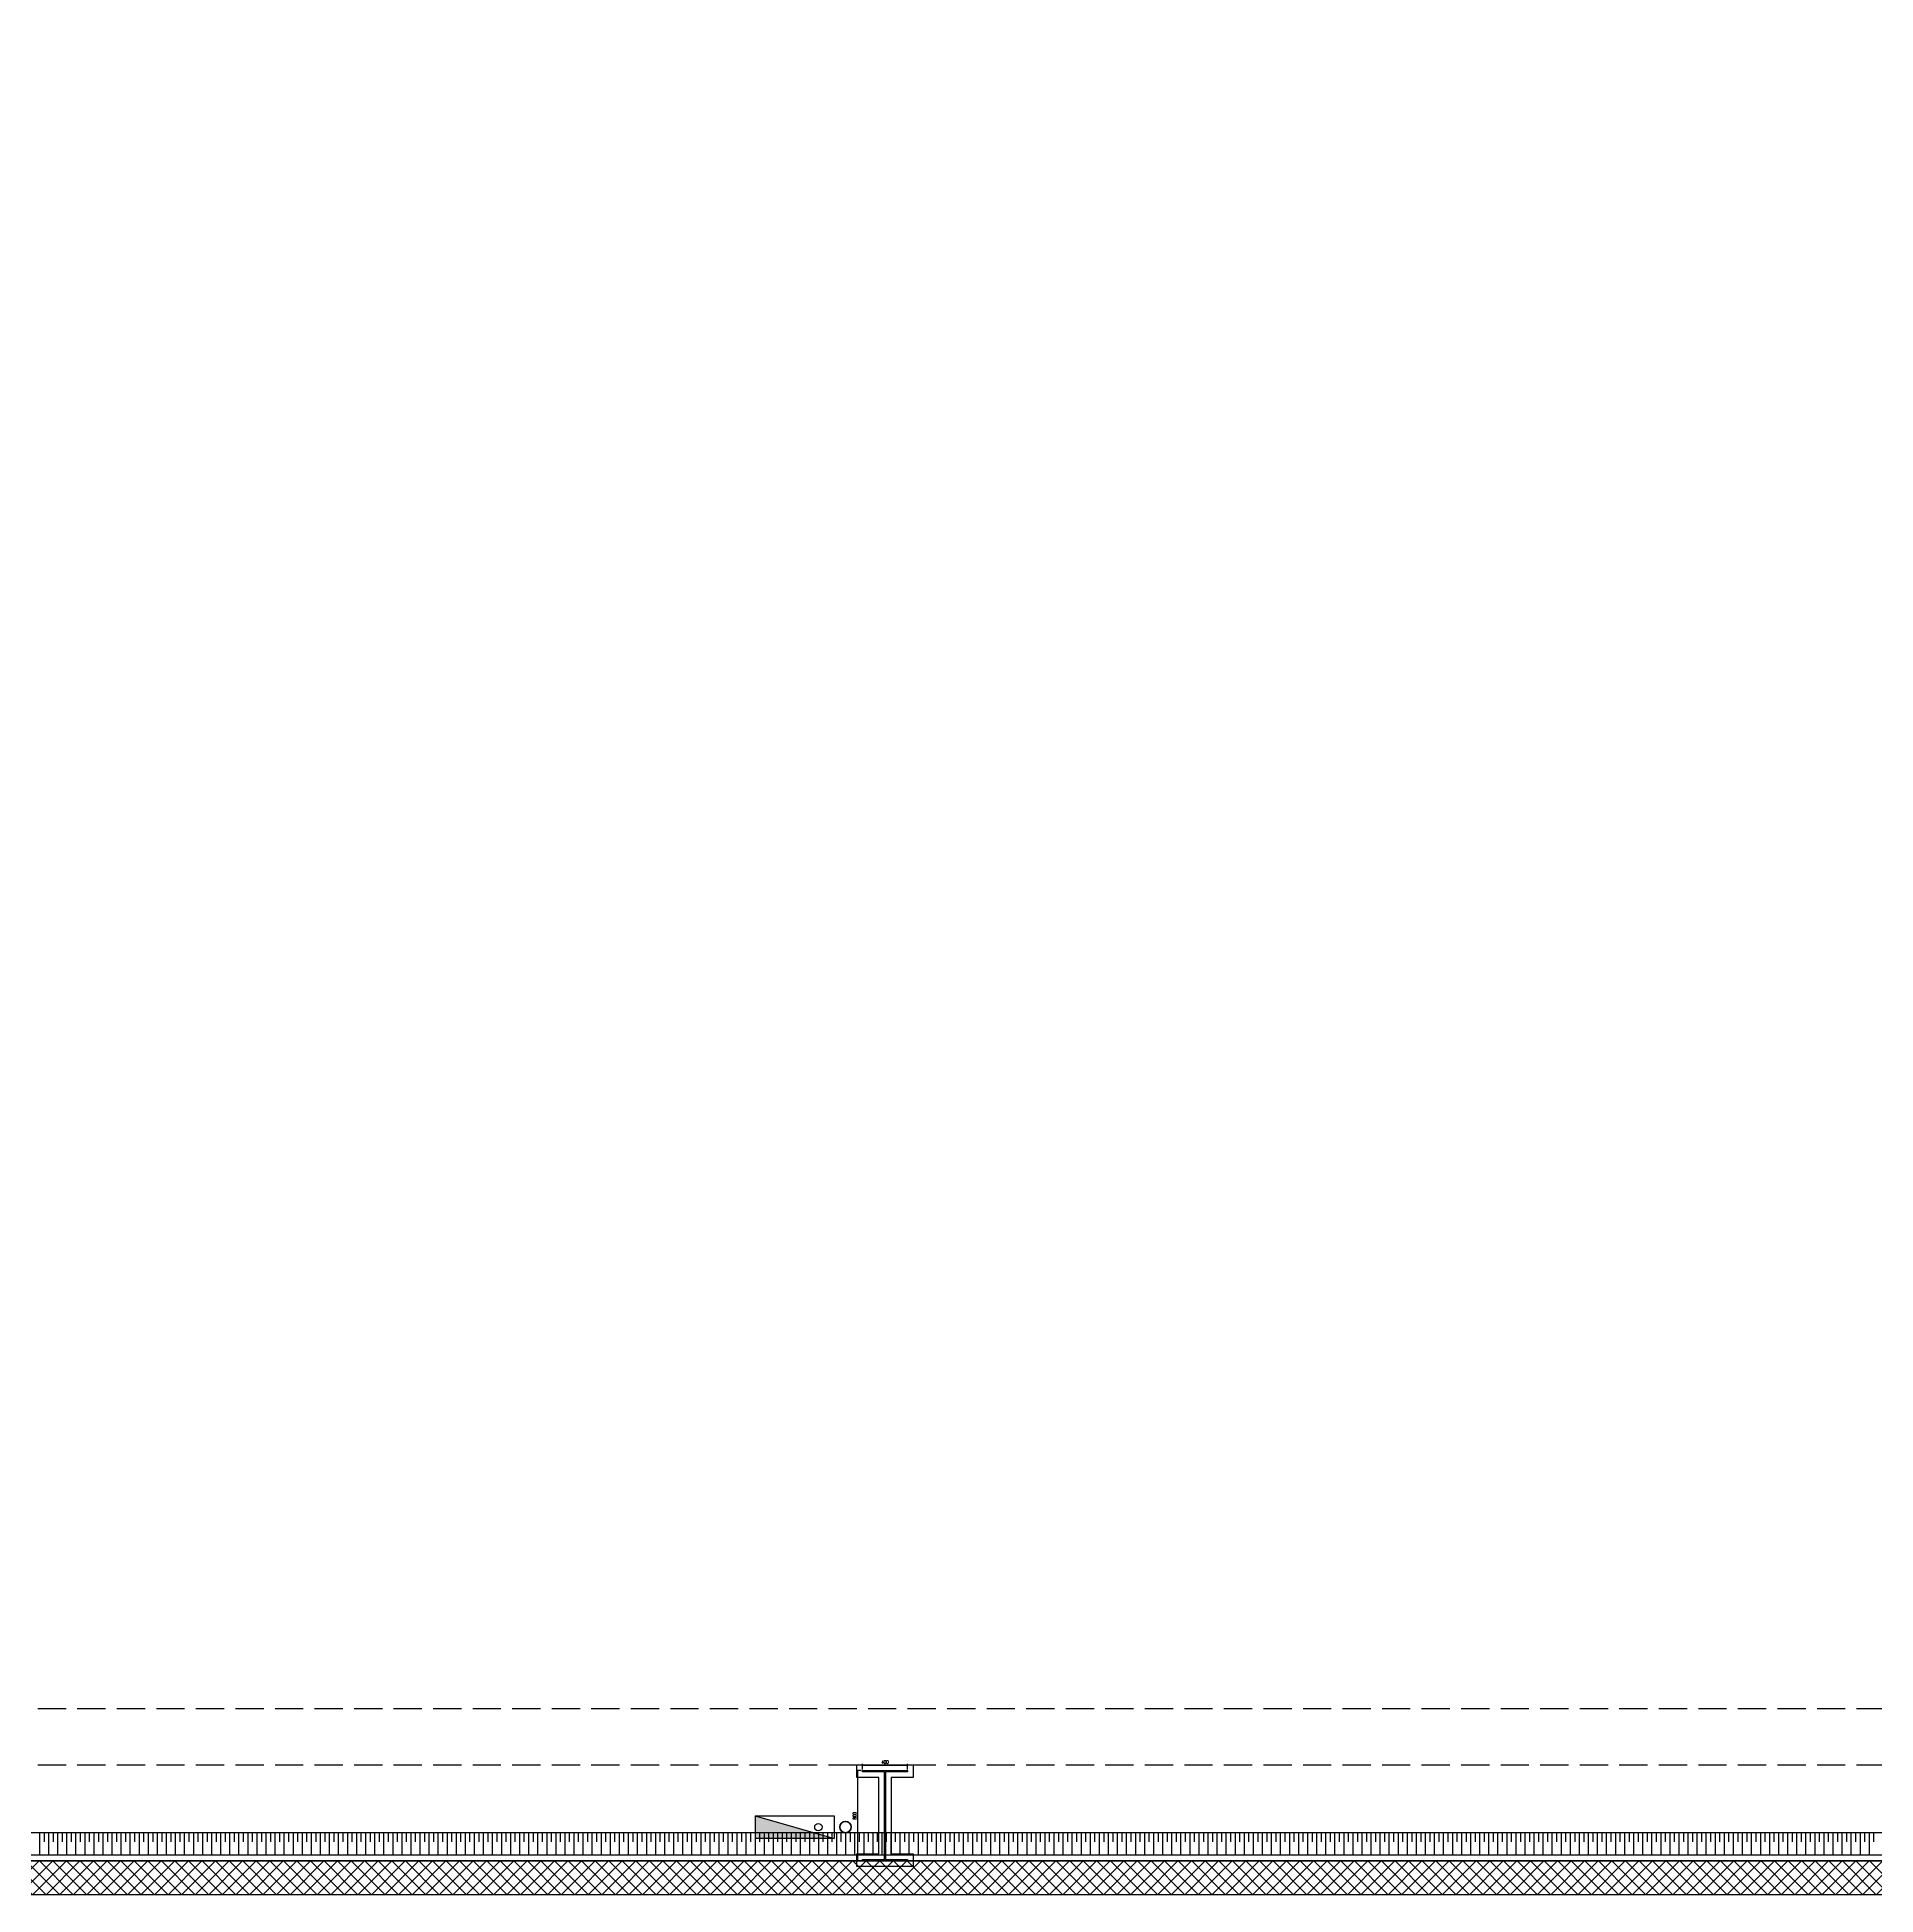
# Model space of a CAD drawing. Extents: x -474411 to 577939, y 0 to 1014176.
# Drawn here: x -302360 to -286083, y 548220 to 564670 of the extents above; entities that cross this region are included whole.
import ezdxf

# ---------------------------------------------------------------- set-up
doc = ezdxf.new("R2010")
doc.units = 0
doc.header["$LTSCALE"] = 1000
doc.header["$MEASUREMENT"] = 0
doc.linetypes.add('DASH', pattern=[0.35, 0.25, -0.1])
doc.layers.get('Defpoints').update_dxf_attribs({"color": 210})
for name, color, linetype in [('A-AXIS-DP', 126, 'Continuous'), ('A-HATCH-2', 251, 'Continuous'), ('A-LIN-V', 9, 'Continuous'), ('A-WINDOW', 140, 'Continuous'), ('AS-COLN', 6, 'Continuous'), ('AS-WALL', 40, 'Continuous'), ('AS-结构边线层', 200, 'Continuous'), ('DIM_SYMB', 3, 'Continuous'), ('PUB_HATCH', 8, 'Continuous'), ('SB_ZF消火栓', 10, 'Continuous')]:
    doc.layers.add(name, color=color, linetype=linetype)
doc.layers.add('LG-ZF消防', color=1, linetype='Continuous', lineweight=60)
doc.styles.add('_TCH_DIM_T3', font='SIMPLEX', dxfattribs={"width": 0.705882, "bigfont": 'GBCBIG'})
doc.dimstyles.new('_TCH_ARCH&&10', dxfattribs={"dimtxt": 29.75, "dimasz": 10, "dimexe": 10, "dimexo": 10, "dimgap": 12.625, "dimtad": 1, "dimdec": 0, "dimzin": 0, "dimdsep": 46, "dimtxsty": '_TCH_DIM_T3', "dimblk": 'ARCHTICK', "dimcen": 0.09, "dimclrt": 7, "dimazin": 2, "dimtfac": 1, "dimtdec": 0, "dimtix": 1, "dimtmove": 2, "dimatfit": 3, "dimfxl": 0, "dimtolj": 1, "dimtzin": 0, "dimarcsym": 0})

# ---------------------------------------------------------------- blocks, each defined once
blk = doc.blocks.new('43243')
at = {"layer": 'AS-结构边线层', "color": 8}
blk.add_lwpolyline([(-295987, 621120), (-313454, 567286), (-313454, 548520), (-281454, 548520), (-281454, 549070), (-279354, 549070), (-279354, 548520), (-277514, 548520), (-277514, 548350), (-263994, 548350), (-263994, 548520), (-254454, 548520), (-254454, 549070), (-252354, 549070)], dxfattribs=at)
blk = doc.blocks.new('4324324')
at = {"layer": 'A-HATCH-2', "linetype": 'DASH'}
for p, q in [((-312854, 549870), (-138054, 549870)), ((-312854, 549370), (-138054, 549370))]:
    blk.add_line(p, q, dxfattribs=at)
blk = doc.blocks.new('_ArchTick')
at = {"color": 0, "linetype": 'ByBlock', "const_width": 0.4}
blk.add_lwpolyline([(-0.5, -0.5), (0.5, 0.5)], dxfattribs=at)
blk = doc.blocks.new('*D1321')
at = {"layer": 'A-AXIS-DP', "color": 0, "lineweight": -2}
for p, q in [((-295054, 549330), (-295054, 549379)), ((-295054, 549369), (-294654, 549369)), ((-294654, 549330), (-294654, 549379))]:
    blk.add_line(p, q, dxfattribs=at)
at = {"layer": 'Defpoints', "color": 0}
for p in [(-295054, 549320), (-294654, 549369), (-294654, 549320)]:
    blk.add_point(p, dxfattribs=at)
at = {"layer": 'A-AXIS-DP', "color": 0, "lineweight": -2, "xscale": 10, "yscale": 10, "zscale": 10, "rotation": 180}
blk.add_blockref('_ArchTick', (-295054, 549369), dxfattribs=at)
at = {"layer": 'A-AXIS-DP', "color": 0, "lineweight": -2, "xscale": 10, "yscale": 10, "zscale": 10}
blk.add_blockref('_ArchTick', (-294654, 549369), dxfattribs=at)
at = {"layer": 'A-AXIS-DP', "color": 7, "insert": (-294854, 549396), "char_height": 29.8, "attachment_point": 5, "style": '_TCH_DIM_T3'}
blk.add_mtext('\\A1;400', dxfattribs=at)
blk = doc.blocks.new('*D1322')
at = {"layer": 'A-AXIS-DP', "color": 0, "lineweight": -2}
for p, q in [((-295064, 549320), (-295105, 549320)), ((-295095, 548520), (-295095, 549320)), ((-295064, 548520), (-295105, 548520))]:
    blk.add_line(p, q, dxfattribs=at)
at = {"layer": 'Defpoints', "color": 0}
for p in [(-295095, 549320), (-295054, 549320), (-295054, 548520)]:
    blk.add_point(p, dxfattribs=at)
at = {"layer": 'A-AXIS-DP', "color": 0, "lineweight": -2, "xscale": 10, "yscale": 10, "zscale": 10}
for p, rotation in [((-295095, 549320), 90), ((-295095, 548520), 270)]:
    blk.add_blockref('_ArchTick', p, dxfattribs=dict(at, rotation=rotation))
at = {"layer": 'A-AXIS-DP', "color": 7, "insert": (-295123, 548920), "char_height": 29.8, "attachment_point": 5, "rotation": 90, "style": '_TCH_DIM_T3'}
blk.add_mtext('\\A1;800', dxfattribs=at)
blk = doc.blocks.new('34242343243')
at = {"color": 8}
for p, q in [((-302339, 548770), (-302339, 548570)), ((-302299, 548770), (-302299, 548690)), ((-302259, 548770), (-302259, 548570)), ((-302219, 548770), (-302219, 548690)), ((-302179, 548770), (-302179, 548570)), ((-302139, 548770), (-302139, 548690)), ((-302099, 548770), (-302099, 548570)), ((-302059, 548770), (-302059, 548690)), ((-302019, 548770), (-302019, 548570)), ((-301979, 548770), (-301979, 548690)), ((-301939, 548770), (-301939, 548570)), ((-301898, 548770), (-301898, 548690)), ((-301858, 548770), (-301858, 548570)), ((-301818, 548770), (-301818, 548690)), ((-301778, 548770), (-301778, 548570)), ((-301738, 548770), (-301738, 548690)), ((-301698, 548770), (-301698, 548570)), ((-301658, 548770), (-301658, 548690)), ((-301618, 548770), (-301618, 548570)), ((-301578, 548770), (-301578, 548690)), ((-301538, 548770), (-301538, 548570)), ((-301498, 548770), (-301498, 548690)), ((-301458, 548770), (-301458, 548570)), ((-301417, 548770), (-301417, 548690)), ((-301377, 548770), (-301377, 548570)), ((-301337, 548770), (-301337, 548690)), ((-301297, 548770), (-301297, 548570)), ((-301257, 548770), (-301257, 548690)), ((-301217, 548770), (-301217, 548570)), ((-301177, 548770), (-301177, 548690)), ((-301137, 548770), (-301137, 548570)), ((-301097, 548770), (-301097, 548690)), ((-301057, 548770), (-301057, 548570)), ((-301017, 548770), (-301017, 548690)), ((-300976, 548770), (-300976, 548570)), ((-300936, 548770), (-300936, 548690)), ((-300896, 548770), (-300896, 548570)), ((-300856, 548770), (-300856, 548690)), ((-300816, 548770), (-300816, 548570)), ((-300776, 548770), (-300776, 548690)), ((-300736, 548770), (-300736, 548570)), ((-300696, 548770), (-300696, 548690)), ((-300656, 548770), (-300656, 548570)), ((-300616, 548770), (-300616, 548690)), ((-300576, 548770), (-300576, 548570)), ((-300535, 548770), (-300535, 548690)), ((-300495, 548770), (-300495, 548570)), ((-300455, 548770), (-300455, 548690)), ((-300415, 548770), (-300415, 548570)), ((-300375, 548770), (-300375, 548690)), ((-300335, 548770), (-300335, 548570)), ((-300295, 548770), (-300295, 548690)), ((-300255, 548770), (-300255, 548570)), ((-300215, 548770), (-300215, 548690)), ((-300175, 548770), (-300175, 548570)), ((-300135, 548770), (-300135, 548690)), ((-300094, 548770), (-300094, 548570)), ((-300054, 548770), (-300054, 548690)), ((-300014, 548770), (-300014, 548570)), ((-299974, 548770), (-299974, 548690)), ((-299934, 548770), (-299934, 548570)), ((-299894, 548770), (-299894, 548690)), ((-299854, 548770), (-299854, 548570)), ((-299814, 548770), (-299814, 548690)), ((-299774, 548770), (-299774, 548570)), ((-299734, 548770), (-299734, 548690)), ((-299694, 548770), (-299694, 548570)), ((-299653, 548770), (-299653, 548690)), ((-299613, 548770), (-299613, 548570)), ((-299573, 548770), (-299573, 548690)), ((-299533, 548770), (-299533, 548570)), ((-299493, 548770), (-299493, 548690)), ((-299453, 548770), (-299453, 548570)), ((-299413, 548770), (-299413, 548690)), ((-299373, 548770), (-299373, 548570)), ((-299333, 548770), (-299333, 548690)), ((-299293, 548770), (-299293, 548570)), ((-299253, 548770), (-299253, 548690)), ((-299212, 548770), (-299212, 548570)), ((-299172, 548770), (-299172, 548690)), ((-299132, 548770), (-299132, 548570)), ((-299092, 548770), (-299092, 548690)), ((-299052, 548770), (-299052, 548570)), ((-299012, 548770), (-299012, 548690)), ((-298972, 548770), (-298972, 548570)), ((-298932, 548770), (-298932, 548690)), ((-298892, 548770), (-298892, 548570)), ((-298852, 548770), (-298852, 548690)), ((-298812, 548770), (-298812, 548570)), ((-298772, 548770), (-298772, 548690)), ((-298731, 548770), (-298731, 548570)), ((-298691, 548770), (-298691, 548690)), ((-298651, 548770), (-298651, 548570)), ((-298611, 548770), (-298611, 548690)), ((-298571, 548770), (-298571, 548570)), ((-298531, 548770), (-298531, 548690)), ((-298491, 548770), (-298491, 548570)), ((-298451, 548770), (-298451, 548690)), ((-298411, 548770), (-298411, 548570)), ((-298371, 548770), (-298371, 548690)), ((-298331, 548770), (-298331, 548570)), ((-298290, 548770), (-298290, 548690)), ((-298250, 548770), (-298250, 548570)), ((-298210, 548770), (-298210, 548690)), ((-298170, 548770), (-298170, 548570)), ((-298130, 548770), (-298130, 548690)), ((-298090, 548770), (-298090, 548570)), ((-298050, 548770), (-298050, 548690)), ((-298010, 548770), (-298010, 548570)), ((-297970, 548770), (-297970, 548690)), ((-297930, 548770), (-297930, 548570)), ((-297890, 548770), (-297890, 548690)), ((-297849, 548770), (-297849, 548570)), ((-297809, 548770), (-297809, 548690)), ((-297769, 548770), (-297769, 548570)), ((-297729, 548770), (-297729, 548690)), ((-297689, 548770), (-297689, 548570)), ((-297649, 548770), (-297649, 548690)), ((-297609, 548770), (-297609, 548570)), ((-297569, 548770), (-297569, 548690)), ((-297529, 548770), (-297529, 548570)), ((-297489, 548770), (-297489, 548690)), ((-297449, 548770), (-297449, 548570)), ((-297408, 548770), (-297408, 548690)), ((-297368, 548770), (-297368, 548570)), ((-297328, 548770), (-297328, 548690)), ((-297288, 548770), (-297288, 548570)), ((-297248, 548770), (-297248, 548690)), ((-297208, 548770), (-297208, 548570)), ((-297168, 548770), (-297168, 548690)), ((-297128, 548770), (-297128, 548570)), ((-297088, 548770), (-297088, 548690)), ((-297048, 548770), (-297048, 548570)), ((-297008, 548770), (-297008, 548690)), ((-296967, 548770), (-296967, 548570)), ((-296927, 548770), (-296927, 548690)), ((-296887, 548770), (-296887, 548570)), ((-296847, 548770), (-296847, 548690)), ((-296807, 548770), (-296807, 548570)), ((-296767, 548770), (-296767, 548690)), ((-296727, 548770), (-296727, 548570)), ((-296687, 548770), (-296687, 548690)), ((-296647, 548770), (-296647, 548570)), ((-296607, 548770), (-296607, 548690)), ((-296567, 548770), (-296567, 548570)), ((-296526, 548770), (-296526, 548690)), ((-296486, 548770), (-296486, 548570)), ((-296446, 548770), (-296446, 548690)), ((-296406, 548770), (-296406, 548570)), ((-296366, 548770), (-296366, 548690)), ((-296326, 548770), (-296326, 548570)), ((-296286, 548770), (-296286, 548690)), ((-296246, 548770), (-296246, 548570)), ((-296206, 548770), (-296206, 548690)), ((-296166, 548770), (-296166, 548570)), ((-296126, 548770), (-296126, 548690)), ((-296086, 548770), (-296086, 548570)), ((-296045, 548770), (-296045, 548690)), ((-296005, 548770), (-296005, 548570)), ((-295965, 548770), (-295965, 548690)), ((-295925, 548770), (-295925, 548570)), ((-295885, 548770), (-295885, 548690)), ((-295845, 548770), (-295845, 548570)), ((-295805, 548770), (-295805, 548690)), ((-295765, 548770), (-295765, 548570)), ((-295725, 548770), (-295725, 548690)), ((-295685, 548770), (-295685, 548570)), ((-295645, 548770), (-295645, 548690)), ((-295604, 548770), (-295604, 548570)), ((-295564, 548770), (-295564, 548690)), ((-295524, 548770), (-295524, 548570)), ((-295484, 548770), (-295484, 548690)), ((-295444, 548770), (-295444, 548570)), ((-295404, 548770), (-295404, 548690)), ((-295364, 548770), (-295364, 548570)), ((-295324, 548770), (-295324, 548690)), ((-295284, 548770), (-295284, 548570)), ((-295244, 548770), (-295244, 548690)), ((-295204, 548770), (-295204, 548570)), ((-295163, 548770), (-295163, 548690)), ((-295123, 548770), (-295123, 548570)), ((-295083, 548770), (-295083, 548690)), ((-295043, 548770), (-295043, 548570)), ((-295003, 548770), (-295003, 548690)), ((-294963, 548770), (-294963, 548570)), ((-294923, 548770), (-294923, 548690)), ((-294883, 548770), (-294883, 548570)), ((-294843, 548770), (-294843, 548690)), ((-294803, 548770), (-294803, 548570)), ((-294763, 548770), (-294763, 548690)), ((-294722, 548770), (-294722, 548570)), ((-294682, 548770), (-294682, 548690)), ((-294642, 548770), (-294642, 548570)), ((-294602, 548770), (-294602, 548690)), ((-294562, 548770), (-294562, 548570)), ((-294522, 548770), (-294522, 548690)), ((-294482, 548770), (-294482, 548570)), ((-294442, 548770), (-294442, 548690)), ((-294402, 548770), (-294402, 548570)), ((-294362, 548770), (-294362, 548690)), ((-294322, 548770), (-294322, 548570)), ((-294281, 548770), (-294281, 548690)), ((-294241, 548770), (-294241, 548570)), ((-294201, 548770), (-294201, 548690)), ((-294161, 548770), (-294161, 548570)), ((-294121, 548770), (-294121, 548690)), ((-294081, 548770), (-294081, 548570)), ((-294041, 548770), (-294041, 548690)), ((-294001, 548770), (-294001, 548570)), ((-293961, 548770), (-293961, 548690)), ((-293921, 548770), (-293921, 548570)), ((-293881, 548770), (-293881, 548690)), ((-293841, 548770), (-293841, 548570)), ((-293800, 548770), (-293800, 548690)), ((-293760, 548770), (-293760, 548570)), ((-293720, 548770), (-293720, 548690)), ((-293680, 548770), (-293680, 548570)), ((-293640, 548770), (-293640, 548690)), ((-293600, 548770), (-293600, 548570)), ((-293560, 548770), (-293560, 548690)), ((-293520, 548770), (-293520, 548570)), ((-293480, 548770), (-293480, 548690)), ((-293440, 548770), (-293440, 548570)), ((-293400, 548770), (-293400, 548690)), ((-293359, 548770), (-293359, 548570)), ((-293319, 548770), (-293319, 548690)), ((-293279, 548770), (-293279, 548570)), ((-293239, 548770), (-293239, 548690)), ((-293199, 548770), (-293199, 548570)), ((-293159, 548770), (-293159, 548690)), ((-293119, 548770), (-293119, 548570)), ((-293079, 548770), (-293079, 548690)), ((-293039, 548770), (-293039, 548570)), ((-292999, 548770), (-292999, 548690)), ((-292959, 548770), (-292959, 548570)), ((-292918, 548770), (-292918, 548690)), ((-292878, 548770), (-292878, 548570)), ((-292838, 548770), (-292838, 548690)), ((-292798, 548770), (-292798, 548570)), ((-292758, 548770), (-292758, 548690)), ((-292718, 548770), (-292718, 548570)), ((-292678, 548770), (-292678, 548690)), ((-292638, 548770), (-292638, 548570)), ((-292598, 548770), (-292598, 548690)), ((-292558, 548770), (-292558, 548570)), ((-292518, 548770), (-292518, 548690)), ((-292477, 548770), (-292477, 548570)), ((-292437, 548770), (-292437, 548690)), ((-292397, 548770), (-292397, 548570)), ((-292357, 548770), (-292357, 548690)), ((-292317, 548770), (-292317, 548570)), ((-292277, 548770), (-292277, 548690)), ((-292237, 548770), (-292237, 548570)), ((-292197, 548770), (-292197, 548690)), ((-292157, 548770), (-292157, 548570)), ((-292117, 548770), (-292117, 548690)), ((-292077, 548770), (-292077, 548570)), ((-292036, 548770), (-292036, 548690)), ((-291996, 548770), (-291996, 548570)), ((-291956, 548770), (-291956, 548690)), ((-291916, 548770), (-291916, 548570)), ((-291876, 548770), (-291876, 548690)), ((-291836, 548770), (-291836, 548570)), ((-291796, 548770), (-291796, 548690)), ((-291756, 548770), (-291756, 548570)), ((-291716, 548770), (-291716, 548690)), ((-291676, 548770), (-291676, 548570)), ((-291636, 548770), (-291636, 548690)), ((-291595, 548770), (-291595, 548570)), ((-291555, 548770), (-291555, 548690)), ((-291515, 548770), (-291515, 548570)), ((-291475, 548770), (-291475, 548690)), ((-291435, 548770), (-291435, 548570)), ((-291395, 548770), (-291395, 548690)), ((-291355, 548770), (-291355, 548570)), ((-291315, 548770), (-291315, 548690)), ((-291275, 548770), (-291275, 548570)), ((-291235, 548770), (-291235, 548690)), ((-291195, 548770), (-291195, 548570)), ((-291155, 548770), (-291155, 548690)), ((-291114, 548770), (-291114, 548570)), ((-291074, 548770), (-291074, 548690)), ((-291034, 548770), (-291034, 548570)), ((-290994, 548770), (-290994, 548690)), ((-290954, 548770), (-290954, 548570)), ((-290914, 548770), (-290914, 548690)), ((-290874, 548770), (-290874, 548570)), ((-290834, 548770), (-290834, 548690)), ((-290794, 548770), (-290794, 548570)), ((-290754, 548770), (-290754, 548690)), ((-290714, 548770), (-290714, 548570)), ((-290673, 548770), (-290673, 548690)), ((-290633, 548770), (-290633, 548570)), ((-290593, 548770), (-290593, 548690)), ((-290553, 548770), (-290553, 548570)), ((-290513, 548770), (-290513, 548690)), ((-290473, 548770), (-290473, 548570)), ((-290433, 548770), (-290433, 548690)), ((-290393, 548770), (-290393, 548570)), ((-290353, 548770), (-290353, 548690)), ((-290313, 548770), (-290313, 548570)), ((-290273, 548770), (-290273, 548690)), ((-290232, 548770), (-290232, 548570)), ((-290192, 548770), (-290192, 548690)), ((-290152, 548770), (-290152, 548570)), ((-290112, 548770), (-290112, 548690)), ((-290072, 548770), (-290072, 548570)), ((-290032, 548770), (-290032, 548690)), ((-289992, 548770), (-289992, 548570)), ((-289952, 548770), (-289952, 548690)), ((-289912, 548770), (-289912, 548570)), ((-289872, 548770), (-289872, 548690)), ((-289832, 548770), (-289832, 548570)), ((-289791, 548770), (-289791, 548690)), ((-289751, 548770), (-289751, 548570)), ((-289711, 548770), (-289711, 548690)), ((-289671, 548770), (-289671, 548570)), ((-289631, 548770), (-289631, 548690)), ((-289591, 548770), (-289591, 548570)), ((-289551, 548770), (-289551, 548690)), ((-289511, 548770), (-289511, 548570)), ((-289471, 548770), (-289471, 548690)), ((-289431, 548770), (-289431, 548570)), ((-289391, 548770), (-289391, 548690)), ((-289350, 548770), (-289350, 548570)), ((-289310, 548770), (-289310, 548690)), ((-289270, 548770), (-289270, 548570)), ((-289230, 548770), (-289230, 548690)), ((-289190, 548770), (-289190, 548570)), ((-289150, 548770), (-289150, 548690)), ((-289110, 548770), (-289110, 548570)), ((-289070, 548770), (-289070, 548690)), ((-289030, 548770), (-289030, 548570)), ((-288990, 548770), (-288990, 548690)), ((-288950, 548770), (-288950, 548570)), ((-288909, 548770), (-288909, 548690)), ((-288869, 548770), (-288869, 548570)), ((-288829, 548770), (-288829, 548690)), ((-288789, 548770), (-288789, 548570)), ((-288749, 548770), (-288749, 548690)), ((-288709, 548770), (-288709, 548570)), ((-288669, 548770), (-288669, 548690)), ((-288629, 548770), (-288629, 548570)), ((-288589, 548770), (-288589, 548690)), ((-288549, 548770), (-288549, 548570)), ((-288509, 548770), (-288509, 548690)), ((-288469, 548770), (-288469, 548570)), ((-288428, 548770), (-288428, 548690)), ((-288388, 548770), (-288388, 548570)), ((-288348, 548770), (-288348, 548690)), ((-288308, 548770), (-288308, 548570)), ((-288268, 548770), (-288268, 548690)), ((-288228, 548770), (-288228, 548570)), ((-288188, 548770), (-288188, 548690)), ((-288148, 548770), (-288148, 548570)), ((-288108, 548770), (-288108, 548690)), ((-288068, 548770), (-288068, 548570)), ((-288028, 548770), (-288028, 548690)), ((-287987, 548770), (-287987, 548570)), ((-287947, 548770), (-287947, 548690)), ((-287907, 548770), (-287907, 548570)), ((-287867, 548770), (-287867, 548690)), ((-287827, 548770), (-287827, 548570)), ((-287787, 548770), (-287787, 548690)), ((-287747, 548770), (-287747, 548570)), ((-287707, 548770), (-287707, 548690)), ((-287667, 548770), (-287667, 548570)), ((-287627, 548770), (-287627, 548690)), ((-287587, 548770), (-287587, 548570)), ((-287546, 548770), (-287546, 548690)), ((-287506, 548770), (-287506, 548570)), ((-287466, 548770), (-287466, 548690)), ((-287426, 548770), (-287426, 548570)), ((-287386, 548770), (-287386, 548690)), ((-287346, 548770), (-287346, 548570)), ((-287306, 548770), (-287306, 548690)), ((-287266, 548770), (-287266, 548570)), ((-287226, 548770), (-287226, 548690)), ((-287186, 548770), (-287186, 548570)), ((-287146, 548770), (-287146, 548690)), ((-287105, 548770), (-287105, 548570)), ((-287065, 548770), (-287065, 548690)), ((-287025, 548770), (-287025, 548570)), ((-286985, 548770), (-286985, 548690)), ((-286945, 548770), (-286945, 548570)), ((-286905, 548770), (-286905, 548690)), ((-286865, 548770), (-286865, 548570)), ((-286825, 548770), (-286825, 548690)), ((-286785, 548770), (-286785, 548570)), ((-286745, 548770), (-286745, 548690)), ((-286705, 548770), (-286705, 548570)), ((-286664, 548770), (-286664, 548690)), ((-286624, 548770), (-286624, 548570)), ((-286584, 548770), (-286584, 548690)), ((-286544, 548770), (-286544, 548570)), ((-286504, 548770), (-286504, 548690)), ((-286464, 548770), (-286464, 548570)), ((-286424, 548770), (-286424, 548690)), ((-286384, 548770), (-286384, 548570)), ((-286344, 548770), (-286344, 548690)), ((-286304, 548770), (-286304, 548570)), ((-286264, 548770), (-286264, 548690)), ((-286223, 548770), (-286223, 548570)), ((-286183, 548770), (-286183, 548690)), ((-286143, 548770), (-286143, 548570)), ((-286103, 548770), (-286103, 548690))]:
    blk.add_line(p, q, dxfattribs=at)
at = {"layer": 'A-LIN-V', "color": 8}
for p, q in [((-282054, 548770), (-313204, 548770)), ((-282054, 548570), (-313404, 548570))]:
    blk.add_line(p, q, dxfattribs=at)
at = {"layer": 'Defpoints', "color": 8}
for p in [(-302339, 548770), (-302259, 548770), (-302179, 548770), (-302099, 548770), (-302019, 548770), (-301939, 548770), (-301858, 548770), (-301778, 548770), (-301698, 548770), (-301618, 548770), (-301538, 548770), (-301458, 548770), (-301377, 548770), (-301297, 548770), (-301217, 548770), (-301137, 548770), (-301057, 548770), (-300976, 548770), (-300896, 548770), (-300816, 548770), (-300736, 548770), (-300656, 548770), (-300576, 548770), (-300495, 548770), (-300415, 548770), (-300335, 548770), (-300255, 548770), (-300175, 548770), (-300094, 548770), (-300014, 548770), (-299934, 548770), (-299854, 548770), (-299774, 548770), (-299694, 548770), (-299613, 548770), (-299533, 548770), (-299453, 548770), (-299373, 548770), (-299293, 548770), (-299212, 548770), (-299132, 548770), (-299052, 548770), (-298972, 548770), (-298892, 548770), (-298812, 548770), (-298731, 548770), (-298651, 548770), (-298571, 548770), (-298491, 548770), (-298411, 548770), (-298331, 548770), (-298250, 548770), (-298170, 548770), (-298090, 548770), (-298010, 548770), (-297930, 548770), (-297849, 548770), (-297769, 548770), (-297689, 548770), (-297609, 548770), (-297529, 548770), (-297449, 548770), (-297368, 548770), (-297288, 548770), (-297208, 548770), (-297128, 548770), (-297048, 548770), (-296967, 548770), (-296887, 548770), (-296807, 548770), (-296727, 548770), (-296647, 548770), (-296567, 548770), (-296486, 548770), (-296406, 548770), (-296326, 548770), (-296246, 548770), (-296166, 548770), (-296086, 548770), (-296005, 548770), (-295925, 548770), (-295845, 548770), (-295765, 548770), (-295685, 548770), (-295604, 548770), (-295524, 548770), (-295444, 548770), (-295364, 548770), (-295284, 548770), (-295204, 548770), (-295123, 548770), (-295043, 548770), (-294963, 548770), (-294883, 548770), (-294803, 548770), (-294722, 548770), (-294642, 548770), (-294562, 548770), (-294482, 548770), (-294402, 548770), (-294322, 548770), (-294241, 548770), (-294161, 548770), (-294081, 548770), (-294001, 548770), (-293921, 548770), (-293841, 548770), (-293760, 548770), (-293680, 548770), (-293600, 548770), (-293520, 548770), (-293440, 548770), (-293359, 548770), (-293279, 548770), (-293199, 548770), (-293119, 548770), (-293039, 548770), (-292959, 548770), (-292878, 548770), (-292798, 548770), (-292718, 548770), (-292638, 548770), (-292558, 548770), (-292477, 548770), (-292397, 548770), (-292317, 548770), (-292237, 548770), (-292157, 548770), (-292077, 548770), (-291996, 548770), (-291916, 548770), (-291836, 548770), (-291756, 548770), (-291676, 548770), (-291595, 548770), (-291515, 548770), (-291435, 548770), (-291355, 548770), (-291275, 548770), (-291195, 548770), (-291114, 548770), (-291034, 548770), (-290954, 548770), (-290874, 548770), (-290794, 548770), (-290714, 548770), (-290633, 548770), (-290553, 548770), (-290473, 548770), (-290393, 548770), (-290313, 548770), (-290232, 548770), (-290152, 548770), (-290072, 548770), (-289992, 548770), (-289912, 548770), (-289832, 548770), (-289751, 548770), (-289671, 548770), (-289591, 548770), (-289511, 548770), (-289431, 548770), (-289350, 548770), (-289270, 548770), (-289190, 548770), (-289110, 548770), (-289030, 548770), (-288950, 548770), (-288869, 548770), (-288789, 548770), (-288709, 548770), (-288629, 548770), (-288549, 548770), (-288469, 548770), (-288388, 548770), (-288308, 548770), (-288228, 548770), (-288148, 548770), (-288068, 548770), (-287987, 548770), (-287907, 548770), (-287827, 548770), (-287747, 548770), (-287667, 548770), (-287587, 548770), (-287506, 548770), (-287426, 548770), (-287346, 548770), (-287266, 548770), (-287186, 548770), (-287105, 548770), (-287025, 548770), (-286945, 548770), (-286865, 548770), (-286785, 548770), (-286705, 548770), (-286624, 548770), (-286544, 548770), (-286464, 548770), (-286384, 548770), (-286304, 548770), (-286223, 548770), (-286143, 548770)]:
    blk.add_point(p, dxfattribs=at)
blk = doc.blocks.new('234243242332')
at = {"layer": 'SB_ZF消火栓'}
blk.add_hatch(color=8, dxfattribs=at).paths.add_polyline_path([(-295304, 548720), (-296004, 548720), (-296004, 548920)])
at = {"layer": 'LG-ZF消防', "color": 8}
blk.add_circle((-295204, 548820), 50, dxfattribs=at)
at = {"layer": 'SB_ZF消火栓', "color": 8}
for p, q in [((-296004, 548920), (-295304, 548920)), ((-296004, 548920), (-296004, 548720)), ((-296004, 548920), (-295304, 548720)), ((-295304, 548920), (-295304, 548720)), ((-295304, 548720), (-296004, 548720))]:
    blk.add_line(p, q, dxfattribs=at)
blk.add_circle((-295444, 548820), 32.5, dxfattribs=at)
blk = doc.blocks.new('42343')
at = {"layer": 'A-HATCH-2', "color": 8}
blk.add_lwpolyline([(-295104.2, 549370), (-294604.2, 549370), (-294604.2, 549258), (-294800.2, 549258), (-294800.2, 548582), (-294604.2, 548582), (-294604.2, 548470), (-295104.2, 548470), (-295104.2, 548582), (-294908.2, 548582), (-294908.2, 549258), (-295104.2, 549258)], close=True, dxfattribs=at)
at = {"layer": 'AS-COLN', "color": 8}
blk.add_lwpolyline([(-295054.2, 549320), (-294654.2, 549320), (-294654.2, 549308), (-294850.2, 549308), (-294850.2, 548532), (-294654.2, 548532), (-294654.2, 548520), (-295054.2, 548520), (-295054.2, 548532), (-294858.2, 548532), (-294858.2, 549308), (-295054.2, 549308)], close=True, dxfattribs=at)
at = {"layer": 'A-AXIS-DP', "color": 8}
for p1, p2, distance, picture, middle in [((-295054.2, 548520), (-295054.2, 549320), 41.3, '*D1322', (-295122.9, 548920)), ((-295054.2, 549320), (-294654.2, 549320), 48.8, '*D1321', (-294854.2, 549396.2))]:
    dim = blk.add_aligned_dim(p1=p1, p2=p2, distance=distance, dimstyle='_TCH_ARCH&&10', dxfattribs=at)
    dim.commit()
    dim.dimension.update_dxf_attribs({"geometry": picture, "text_midpoint": middle})

msp = doc.modelspace()

# ---------------------------------------------------------------- hatches: boundary and pattern name
at = {"layer": 'PUB_HATCH'}
h = msp.add_hatch(dxfattribs=at)
h.set_pattern_fill('多孔材料', color=8, scale=30, style=0)
h.set_pattern_definition([(45, (60, 0), (-60.000061, 60.000061), []), (135, (60, 0), (-60.000061, -60.000061), [])])
h.paths.add_polyline_path([(-281154.2, 548219.9), (-281454.2, 548519.9), (-313454.2, 548519.9), (-313754.2, 548219.9)])

# ---------------------------------------------------------------- linework, layer by layer
at = {"layer": 'AS-WALL', "color": 8}
for p, q in [((-281454.2, 548519.9), (-313454.2, 548519.9)), ((-281154.2, 548219.9), (-313754.2, 548219.9))]:
    msp.add_line(p, q, dxfattribs=at)

# ---------------------------------------------------------------- block references
at = {"layer": 'A-WINDOW', "color": 8}
for name in ['43243', '42343', '4324324']:
    msp.add_blockref(name, (0, 0), dxfattribs=at)
at = {"layer": 'DIM_SYMB', "color": 8}
msp.add_blockref('34242343243', (0, 0), dxfattribs=at)
at = {"layer": 'SB_ZF消火栓', "color": 8, "linetype": 'Continuous'}
msp.add_blockref('234243242332', (0, 0), dxfattribs=at)

doc.saveas('drawing.dxf')
